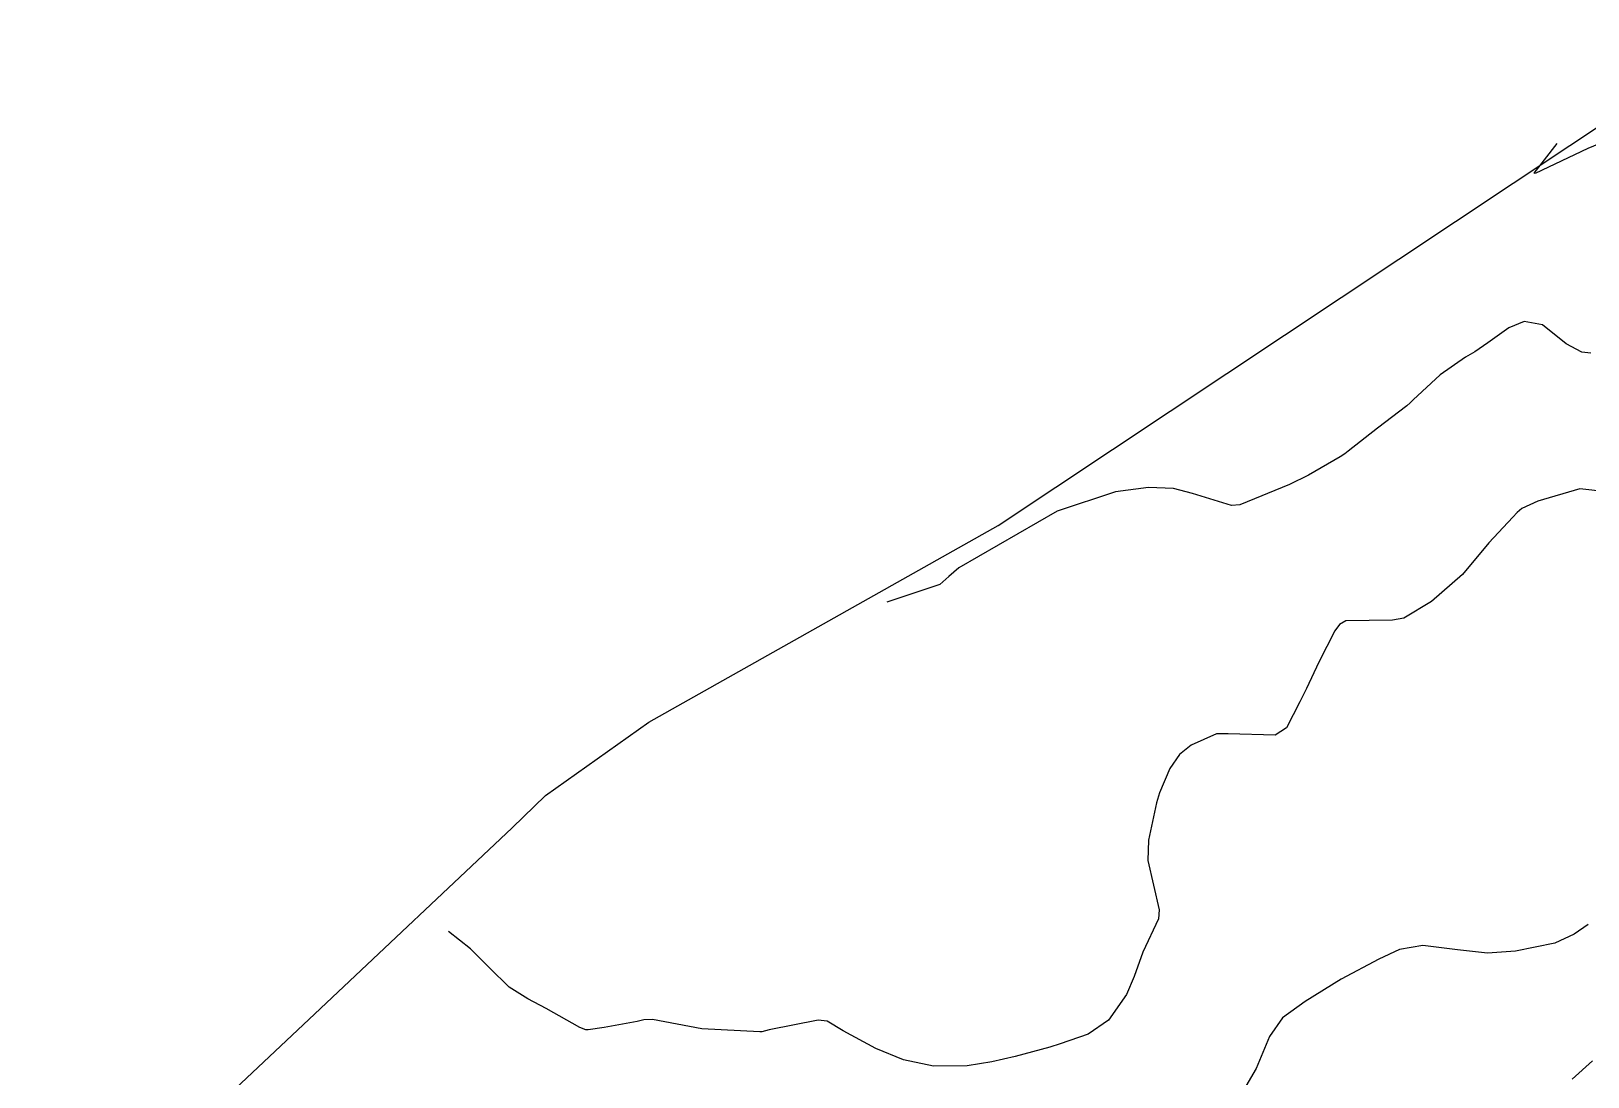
# Model space of a CAD drawing. Header units: metres. Extents: x 318500 to 325275, y 7408834 to 7428799.
# Drawn here: x 320630.3 to 320683.9, y 7414963.3 to 7414999.3 of the extents above; entities that cross this region are included whole.
import ezdxf

# ---------------------------------------------------------------- set-up
doc = ezdxf.new("R2010")
doc.units = ezdxf.units.M
doc.header["$MEASUREMENT"] = 0
for name, color, linetype in [('Area', 45, 'Continuous'), ('Curvas de Nivel 1m', 11, 'Continuous'), ('Curvas de Nivel 5m', 15, 'Continuous')]:
    doc.layers.add(name, color=color, linetype=linetype)

msp = doc.modelspace()

# ---------------------------------------------------------------- linework, layer by layer
at = {"layer": 'Area'}
msp.add_lwpolyline([(320630.265, 7414956.267), (320640.237, 7414965.651), (320646.835, 7414971.881), (320647.989, 7414972.989), (320651.549, 7414975.52), (320663.579, 7414982.293), (320689.2, 7414999.327)], dxfattribs=at)
at = {"layer": 'Curvas de Nivel 1m', "flags": 128}
for points, elevation in [([(320683.999, 7414988.232), (320683.686, 7414988.264), (320683.143, 7414988.558), (320682.332, 7414989.206), (320681.697, 7414989.317), (320681.176, 7414989.104), (320680.453, 7414988.592), (320680.001, 7414988.281), (320679.682, 7414988.094), (320678.803, 7414987.484), (320677.875, 7414986.627), (320677.769, 7414986.518), (320677.657, 7414986.415), (320676.644, 7414985.646), (320675.633, 7414984.85), (320675.525, 7414984.768), (320675.362, 7414984.663), (320674.264, 7414984.033), (320673.62, 7414983.709), (320671.909, 7414983.002), (320671.613, 7414982.986), (320670.278, 7414983.392), (320669.618, 7414983.565), (320668.759, 7414983.608), (320667.617, 7414983.45), (320665.61, 7414982.79), (320662.226, 7414980.834), (320661.877, 7414980.536), (320661.571, 7414980.263), (320660.673, 7414979.96), (320659.74, 7414979.65)], 724), ([(320684.533, 7414983.451), (320683.62, 7414983.561), (320682.171, 7414983.127), (320681.613, 7414982.877), (320681.457, 7414982.737), (320681.313, 7414982.583), (320680.487, 7414981.701), (320679.58, 7414980.6), (320678.511, 7414979.671), (320677.557, 7414979.103), (320677.161, 7414979.031), (320675.555, 7414979.013), (320675.335, 7414978.88), (320675.173, 7414978.664), (320674.624, 7414977.584), (320674.199, 7414976.673), (320673.976, 7414976.223), (320673.51, 7414975.327), (320673.123, 7414975.069), (320671.506, 7414975.116), (320671.103, 7414975.119), (320670.227, 7414974.729), (320669.825, 7414974.405), (320669.488, 7414973.92), (320669.132, 7414973.087), (320669.029, 7414972.744), (320668.754, 7414971.45), (320668.731, 7414970.747), (320669.12, 7414969.048), (320669.098, 7414968.743), (320668.559, 7414967.593), (320668.262, 7414966.751), (320668, 7414966.138), (320667.375, 7414965.255), (320666.683, 7414964.77), (320665.72, 7414964.43), (320665.363, 7414964.319), (320664.168, 7414963.997), (320663.355, 7414963.82), (320662.507, 7414963.674), (320661.352, 7414963.663), (320660.323, 7414963.888), (320659.361, 7414964.275), (320658.237, 7414964.887), (320657.688, 7414965.211), (320657.374, 7414965.253), (320655.687, 7414964.917), (320655.44, 7414964.848), (320655.369, 7414964.844), (320653.37, 7414964.95), (320651.67, 7414965.272), (320651.373, 7414965.258), (320651.148, 7414965.206), (320650.001, 7414964.994), (320649.455, 7414964.913), (320649.369, 7414964.918), (320649.172, 7414965.003), (320648.009, 7414965.653), (320647.38, 7414965.981), (320646.733, 7414966.389), (320646.051, 7414967.05), (320645.4, 7414967.707), (320644.64, 7414968.3)], 723), ([(320683.901, 7414968.543), (320683.417, 7414968.219), (320682.753, 7414967.902), (320681.406, 7414967.622), (320680.436, 7414967.559), (320679.406, 7414967.679), (320678.204, 7414967.822), (320677.406, 7414967.687), (320676.691, 7414967.35), (320675.39, 7414966.66), (320674.157, 7414965.898), (320673.376, 7414965.328), (320672.929, 7414964.687), (320672.461, 7414963.586), (320671.948, 7414962.701)], 722), ([(320684.05, 7414963.85), (320683.35, 7414963.215)], 721)]:
    msp.add_lwpolyline(points, dxfattribs=dict(at, elevation=elevation))
at = {"layer": 'Curvas de Nivel 5m', "elevation": 725, "flags": 128}
msp.add_lwpolyline([(320684.979, 7414995.73), (320683.888, 7414995.288), (320682.074, 7414994.417), (320682.041, 7414994.433), (320682.84, 7414995.45)], dxfattribs=at)

doc.saveas('drawing.dxf')
